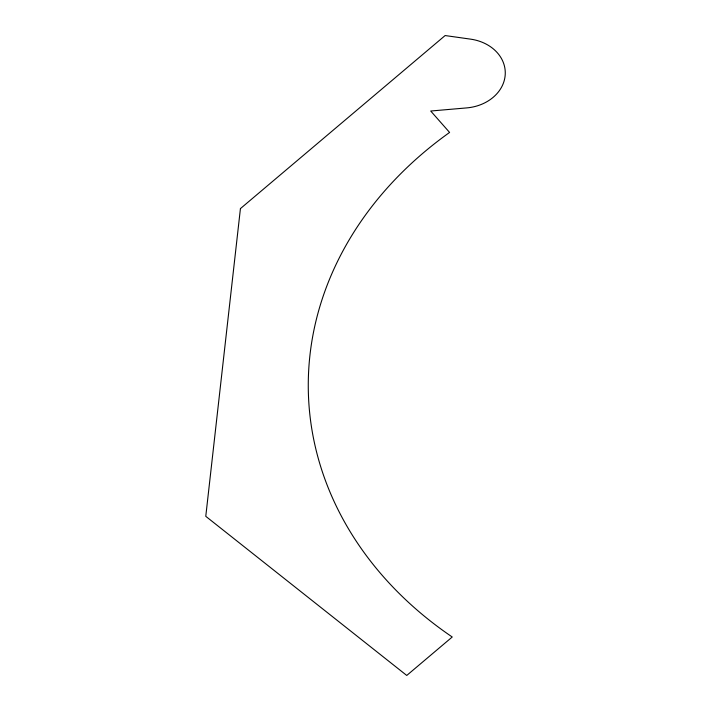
<?xml version="1.0" encoding="UTF-8"?>
<svg xmlns="http://www.w3.org/2000/svg" width="711" height="711" viewBox="0 0 711 711"><rect width="100%" height="100%" fill="white"/><g stroke="black" fill="none" stroke-linecap="round" stroke-linejoin="round"><path stroke-width="1.07" d="M240.425 208.607L205.772 516.319L406.754 675.45L452.24 636.994A404.47 330.917 -1.9 0 1 449.592 132.442L430.706 111.023L466.745 107.903A42.429 34.715 -1.9 0 0 505.228 74.504A42.429 34.715 -1.9 0 0 470.611 39.149L445.13 35.55L240.425 208.607"/></g></svg>
